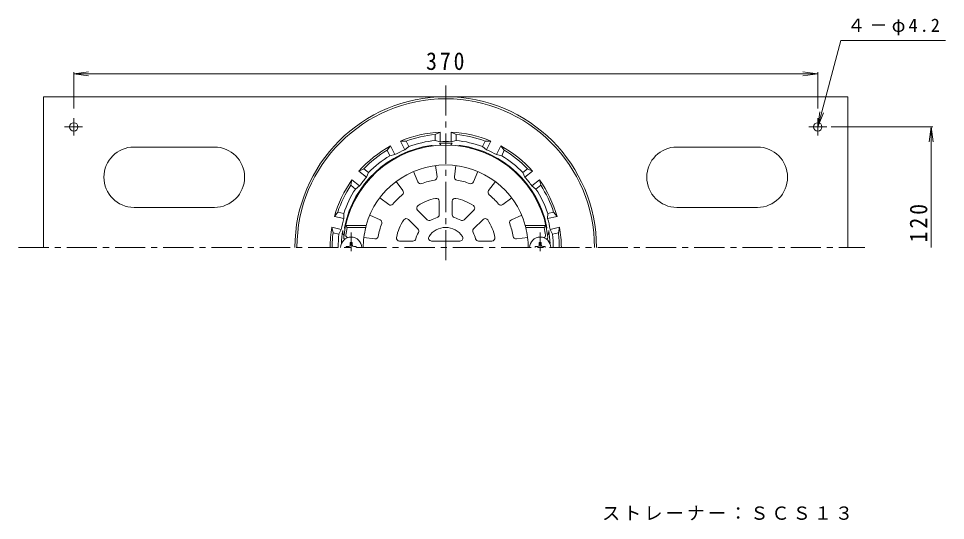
# Model space of a CAD drawing. Units: millimetres, scale not verified. Extents: x -257 to 223, y -346 to 402.
# Drawn here: x -256.5 to 204.4, y 152.5 to 402.1 of the extents above; entities that cross this region are included whole.
import ezdxf

# ---------------------------------------------------------------- set-up
doc = ezdxf.new("R2010")
doc.units = ezdxf.units.MM
doc.header["$LTSCALE"] = 3
doc.linetypes.add('CHAIN1', pattern=[8, 5, -1, 1, -1])
for name, color, linetype, lineweight in [('0-0_通り芯', 3, 'Continuous', 9), ('0-2_仕上', 6, 'Continuous', 9), ('0-4_その他', 7, 'Continuous', 9), ('0-5_寸法', 7, 'Continuous', 9), ('0-A', 2, 'Continuous', 9)]:
    doc.layers.add(name, color=color, linetype=linetype, lineweight=lineweight)
doc.styles.add('ＭＳ ゴシック', font='')
doc.styles.get('ＭＳ ゴシック').set_extended_font_data('MS Gothic')

msp = doc.modelspace()

# ---------------------------------------------------------------- linework, layer by layer
at = {"layer": '0-0_通り芯', "linetype": 'CHAIN1'}
for p, q in [((-44.092, 368.875), (-44.092, 281.202)), ((-256.523, 288.21), (164.297, 288.21))]:
    msp.add_line(p, q, dxfattribs=at)
at = {"layer": '0-0_通り芯'}
for p, q in [((-63.77, 341.172), (-66.534, 341.149)), ((-64.445, 336.81), (-66.534, 341.149)), ((-63.77, 341.172), (-62.463, 338.457)), ((-49.342, 344.465), (-46.842, 345.644)), ((-49.342, 344.465), (-49.342, 341.451)), ((-49.342, 341.451), (-46.842, 340.827)), ((-46.842, 340.827), (-46.842, 345.644)), ((-38.842, 344.465), (-41.342, 345.644)), ((-41.342, 340.827), (-41.342, 345.644)), ((-38.842, 341.451), (-41.342, 340.827)), ((-38.842, 344.465), (-38.842, 341.451)), ((-24.414, 341.172), (-25.722, 338.457)), ((-24.414, 341.172), (-21.65, 341.149)), ((-23.74, 336.81), (-21.65, 341.149)), ((-73.231, 336.616), (-71.49, 338.763)), ((-73.231, 336.616), (-71.923, 333.901)), ((-69.4, 334.423), (-71.49, 338.763)), ((-62.463, 338.457), (-64.444, 336.81)), ((-25.722, 338.457), (-23.74, 336.81)), ((-18.785, 334.423), (-16.695, 338.763)), ((-14.954, 336.616), (-16.695, 338.763)), ((-14.954, 336.616), (-16.261, 333.901)), ((-71.923, 333.901), (-69.4, 334.423)), ((-16.261, 333.901), (-18.785, 334.423)), ((-84.801, 327.389), (-87.282, 326.169)), ((-84.801, 327.389), (-82.445, 325.51)), ((-3.383, 327.389), (-5.739, 325.51)), ((-3.383, 327.389), (-0.903, 326.169)), ((-83.516, 323.166), (-87.282, 326.169)), ((-82.445, 325.51), (-83.516, 323.166)), ((-5.739, 325.51), (-4.668, 323.166)), ((-4.668, 323.166), (-0.903, 326.169)), ((-91.348, 319.18), (-90.711, 321.869)), ((-91.348, 319.18), (-88.991, 317.301)), ((-86.945, 318.866), (-90.711, 321.869)), ((-88.991, 317.301), (-86.945, 318.866)), ((-1.239, 318.866), (2.526, 321.869)), ((0.807, 317.301), (-1.239, 318.866)), ((3.163, 319.18), (0.807, 317.301)), ((3.163, 319.18), (2.526, 321.869)), ((-97.769, 305.846), (-99.475, 303.671)), ((-97.769, 305.846), (-94.831, 305.175)), ((-94.831, 305.175), (-94.779, 302.599)), ((6.646, 305.175), (6.594, 302.599)), ((9.585, 305.846), (6.646, 305.175)), ((9.585, 305.846), (11.29, 303.671)), ((-94.779, 302.599), (-99.475, 303.671)), ((6.594, 302.599), (11.29, 303.671)), ((-100.105, 295.609), (-100.699, 298.309)), ((-96.003, 297.237), (-100.699, 298.309)), ((-100.105, 295.609), (-97.167, 294.939)), ((-97.167, 294.939), (-96.003, 297.237)), ((7.818, 297.237), (12.514, 298.309)), ((8.983, 294.939), (7.818, 297.237)), ((11.921, 295.609), (8.983, 294.939)), ((11.921, 295.609), (12.514, 298.309))]:
    msp.add_line(p, q, dxfattribs=at)
for centre, radius, start, end in [((-44.092, 288.21), 75, 0, 180), ((-44.092, 288.21), 74, 0, 180), ((-44.092, 288.21), 57.5, 92.74126, 112.97302), ((-44.092, 288.21), 56.5, 95.33163, 110.38268), ((-44.092, 288.21), 53.5, 95.63153, 110.08275), ((-44.092, 288.21), 57.5, 67.02698, 87.25874), ((-44.092, 288.21), 56.5, 69.61734, 84.66838), ((-44.092, 288.21), 53.5, 69.91725, 84.36847), ((-44.092, 288.21), 51.315, 98.33057, 168.05475), ((-44.092, 288.21), 57.5, 118.45555, 138.68732), ((-44.092, 288.21), 56.5, 121.04591, 136.09695), ((-44.092, 288.21), 52.69, 112.72258, 118.70607), ((-51.092, 336.014), 3, 71.07861, 98.33067), ((-44.092, 258.296), 81.867, 87.78403, 92.21597), ((-50.506, 337.111), 4.416, 27.47607, 42.62891), ((-44.092, 288.21), 52.69, 87.00821, 92.99167), ((-37.678, 337.111), 4.416, 137.37109, 152.52393), ((-37.092, 336.014), 3, 81.66933, 108.92133), ((-44.092, 288.21), 51.315, 11.94525, 81.66943), ((-44.092, 288.21), 52.69, 61.29393, 67.27742), ((-44.092, 288.21), 57.5, 41.31268, 61.54445), ((-44.092, 288.21), 56.5, 43.90305, 58.95409), ((-44.092, 288.21), 53.5, 121.34583, 135.79704), ((-44.092, 288.21), 53.5, 44.20296, 58.65417), ((-44.092, 288.21), 52.69, 138.43687, 144.42036), ((-44.092, 288.21), 52.69, 35.57964, 41.56313), ((-44.092, 288.21), 57.5, 144.16983, 164.4016), ((-44.092, 288.21), 56.5, 146.76019, 161.81123), ((-44.092, 288.21), 57.5, 15.5984, 35.83017), ((-44.092, 288.21), 56.5, 18.18877, 33.23981), ((-44.092, 288.21), 53.5, 147.0601, 161.51132), ((-44.092, 288.21), 53.5, 18.48868, 32.9399), ((-44.092, 288.21), 52.69, 164.15117, 170.13466), ((-44.092, 288.21), 52.69, 9.86536, 15.84885), ((-44.092, 288.21), 57.5, 169.88412, 180), ((-44.092, 288.21), 56.5, 172.47449, 180), ((-44.092, 288.21), 51.904, 170.58484, 177.82471), ((-92.337, 296.21), 3, 170.58498, 217.49829), ((-91.36, 298.21), 3, 168.05467, 195.30696), ((3.176, 298.21), 3, 344.69295, 11.94533), ((4.153, 296.21), 3, 322.50171, 9.41502), ((-44.092, 288.21), 51.904, 2.17531, 9.41516), ((-44.092, 288.21), 56.5, 0, 7.52551), ((-44.092, 288.21), 57.5, 0, 10.11588), ((-44.092, 288.21), 53.5, 172.7744, 180), ((-44.092, 288.21), 53.5, 0, 7.2256)]:
    msp.add_arc(centre, radius, start, end, dxfattribs=at)
at = {"layer": '0-2_仕上'}
for p, q in [((-49.092, 328.975), (-48.41, 323.411)), ((-39.092, 328.975), (-39.775, 323.411)), ((-60.145, 326.014), (-57.954, 320.854)), ((-28.039, 326.014), (-30.23, 320.854)), ((-68.805, 321.014), (-65.432, 316.537)), ((-19.379, 321.014), (-22.752, 316.537)), ((-76.896, 312.923), (-72.419, 309.55)), ((-47.342, 311.225), (-47.342, 304.533)), ((-40.842, 311.225), (-40.842, 304.533)), ((-11.288, 312.923), (-15.765, 309.55)), ((-81.896, 304.262), (-76.737, 302.071)), ((-58.068, 306.782), (-53.336, 302.05)), ((-30.116, 306.782), (-34.848, 302.05)), ((-6.288, 304.262), (-11.448, 302.071)), ((-62.664, 302.186), (-57.932, 297.454)), ((-25.52, 302.186), (-30.252, 297.454)), ((-84.858, 293.21), (-79.294, 292.527)), ((-67.107, 291.46), (-60.415, 291.46)), ((-51.141, 291.46), (-37.043, 291.46)), ((-21.077, 291.46), (-27.769, 291.46)), ((-3.326, 293.21), (-8.89, 292.527))]:
    msp.add_line(p, q, dxfattribs=at)
at = {"layer": '0-2_仕上', "color": 4, "linetype": 'CHAIN1'}
for p, q in [((-91.092, 295.749), (-91.092, 286.374)), ((2.908, 295.749), (2.908, 286.374))]:
    msp.add_line(p, q, dxfattribs=at)
at = {"layer": '0-2_仕上', "color": 4}
for p, q in [((-91.589, 290.71), (-91.61, 289.459)), ((3.404, 290.71), (3.426, 289.459)), ((-93.592, 288.706), (-92.341, 288.728)), ((-93.592, 288.706), (-93.592, 288.21)), ((-92.341, 288.728), (-91.843, 288.96)), ((-91.61, 289.459), (-91.843, 288.96)), ((-90.574, 289.459), (-90.341, 288.96)), ((-89.843, 288.728), (-90.341, 288.96)), ((-88.592, 288.706), (-89.843, 288.728)), ((-88.592, 288.706), (-88.592, 288.21)), ((0.408, 288.706), (1.658, 288.728)), ((0.408, 288.706), (0.408, 288.21)), ((1.658, 288.728), (2.157, 288.96)), ((2.39, 289.459), (2.157, 288.96)), ((3.426, 289.459), (3.659, 288.96)), ((4.157, 288.728), (3.659, 288.96)), ((5.408, 288.706), (4.157, 288.728)), ((5.408, 288.706), (5.408, 288.21))]:
    msp.add_line(p, q, dxfattribs=at)
at = {"layer": '0-2_仕上'}
for points in [[(-83.663, 299.21), (-93.892, 299.21), (-93.082, 298.21)], [(-83.663, 299.21), (-83.854, 298.21), (-93.082, 298.21)], [(-4.521, 299.21), (-4.33, 298.21), (4.898, 298.21)], [(-4.521, 299.21), (5.707, 299.21), (4.898, 298.21)]]:
    msp.add_lwpolyline(points, dxfattribs=at)
at = {"layer": '0-2_仕上', "color": 4}
for points in [[(-91.589, 290.71), (-90.596, 290.71), (-90.574, 289.459)], [(3.404, 290.71), (2.411, 290.71), (2.39, 289.459)]]:
    msp.add_lwpolyline(points, dxfattribs=at)
at = {"layer": '0-2_仕上'}
for centre, radius, start, end in [((-44.092, 288.21), 51, 5.73915, 174.26085), ((-44.092, 288.21), 41.071, 15.53496, 164.46504), ((-49.899, 323.229), 1.5, 279.41409, 6.99272), ((-38.286, 323.229), 1.5, 173.0067, 260.58528), ((-56.573, 321.44), 1.5, 203.0067, 290.58528), ((-44.092, 288.21), 33.997, 99.41437, 110.58563), ((-44.092, 288.21), 33.997, 69.41437, 80.58563), ((-31.611, 321.44), 1.5, 249.41409, 336.99272), ((-44.092, 288.21), 33.997, 129.41437, 140.58563), ((-66.63, 315.634), 1.5, 309.41409, 36.99272), ((-21.554, 315.634), 1.5, 143.0067, 230.58528), ((-44.092, 288.21), 33.997, 39.41437, 50.58563), ((-71.516, 310.748), 1.5, 233.0067, 320.58528), ((-57.007, 307.842), 1.5, 123.33839, 225), ((-44.092, 288.21), 25, 101.66141, 123.33861), ((-48.842, 311.225), 1.5, 0, 101.66139), ((-39.342, 311.225), 1.5, 78.33839, 180), ((-44.092, 288.21), 25, 56.66141, 78.33861), ((-31.177, 307.842), 1.5, 315, 56.66139), ((-16.668, 310.748), 1.5, 219.41409, 306.99272), ((-48.842, 304.533), 1.5, 286.22493, 0), ((-39.342, 304.533), 1.5, 180, 253.77487), ((-44.092, 288.21), 33.997, 159.41437, 170.58563), ((-77.323, 300.691), 1.5, 339.41409, 66.99272), ((-44.092, 288.21), 25, 146.66141, 168.33861), ((-63.725, 301.125), 1.5, 45, 146.66139), ((-52.275, 303.11), 1.5, 225, 298.77487), ((-44.092, 288.21), 15.5, 106.22511, 118.77495), ((-44.092, 288.21), 15.5, 61.22511, 73.77495), ((-35.909, 303.11), 1.5, 241.22493, 315), ((-24.459, 301.125), 1.5, 33.33839, 135), ((-44.092, 288.21), 25, 11.66141, 33.33861), ((-10.861, 300.691), 1.5, 113.0067, 200.58528), ((-44.092, 288.21), 33.997, 9.41437, 20.58563), ((-44.092, 288.21), 50, 168.46304, 172.9666), ((-44.092, 288.21), 41, 165.883, 180), ((-44.092, 288.21), 15.5, 151.22511, 163.77495), ((-58.993, 296.393), 1.5, 331.22493, 45), ((-44.092, 288.21), 10, 33.97441, 146.02559), ((-29.191, 296.393), 1.5, 135, 208.77487), ((-44.092, 288.21), 15.5, 16.22511, 28.77495), ((-44.092, 288.21), 41, 0, 14.117), ((-44.092, 288.21), 50, 7.0334, 11.53696), ((-93.842, 293.21), 1, 174.26088, 240.50867), ((-92.723, 294.21), 1, 172.96663, 270), ((-79.111, 294.016), 1.5, 263.0067, 350.58528), ((-67.107, 292.96), 1.5, 168.33839, 270), ((-60.415, 292.96), 1.5, 270, 343.77487), ((-51.141, 292.96), 1.5, 146.02557, 270), ((-37.043, 292.96), 1.5, 270, 33.97443), ((-27.769, 292.96), 1.5, 196.22493, 270), ((-21.077, 292.96), 1.5, 270, 11.66139), ((-9.073, 294.016), 1.5, 189.41409, 276.99272), ((4.539, 294.21), 1, 270, 7.03337), ((5.657, 293.21), 1, 299.49022, 5.73912)]:
    msp.add_arc(centre, radius, start, end, dxfattribs=at)
at = {"layer": '0-2_仕上', "color": 4}
for centre in [(-91.092, 288.21), (2.908, 288.21)]:
    msp.add_arc(centre, 5.25, 0, 180, dxfattribs=at)
at = {"layer": '0-4_その他'}
for p, q in [((140.908, 348.21), (152.422, 391.181)), ((152.422, 391.181), (204.431, 391.181)), ((-229.092, 374.615), (-221.656, 375.594)), ((-229.092, 375.515), (-229.092, 357.307)), ((-229.092, 374.615), (140.908, 374.615)), ((-229.092, 374.615), (-221.656, 373.636)), ((140.908, 374.615), (133.472, 375.594)), ((140.908, 374.615), (133.472, 373.636)), ((140.908, 375.515), (140.908, 357.307)), ((140.908, 348.21), (141.887, 355.645)), ((140.908, 348.21), (143.778, 355.139)), ((198.23, 348.21), (147.57, 348.21)), ((197.33, 348.21), (198.309, 340.774))]:
    msp.add_line(p, q, dxfattribs=at)
msp.add_lwpolyline([(197.33, 288.21), (197.33, 348.21), (196.351, 340.774)], dxfattribs=at)
at = {"layer": '0-A'}
for p, q in [((-244.092, 288.21), (-244.092, 363.21)), ((-244.092, 363.21), (155.908, 363.21)), ((155.908, 288.21), (155.908, 363.21)), ((-229.092, 343.977), (-229.092, 352.538)), ((140.908, 343.977), (140.908, 352.538)), ((-224.669, 348.21), (-233.681, 348.21)), ((136.485, 348.21), (145.497, 348.21)), ((-159.092, 338.21), (-199.092, 338.21)), ((70.908, 338.21), (110.908, 338.21)), ((-159.092, 308.21), (-199.092, 308.21)), ((70.908, 308.21), (110.908, 308.21))]:
    msp.add_line(p, q, dxfattribs=at)
for centre in [(-229.092, 348.21), (140.908, 348.21)]:
    msp.add_circle(centre, 2.1, dxfattribs=at)
for centre, start, end in [((-199.092, 323.21), 90, 270), ((-159.092, 323.21), 270, 90), ((70.908, 323.21), 90, 270), ((110.908, 323.21), 270, 90)]:
    msp.add_arc(centre, 15, start, end, dxfattribs=at)

# ---------------------------------------------------------------- texts
at = {"layer": '0-4_その他', "insert": (155.571, 393.703), "char_height": 6.598, "attachment_point": 7, "style": 'ＭＳ ゴシック'}
msp.add_mtext('\\T1.23;４－φ4.2', dxfattribs=at)
at = {"layer": '0-4_その他', "color": 2, "insert": (-53.842, 376.415), "char_height": 8.798, "attachment_point": 7, "style": 'ＭＳ ゴシック'}
msp.add_mtext('\\T1.27;\\W0.9;370', dxfattribs=at)
at = {"layer": '0-4_その他', "color": 2, "insert": (195.53, 290.827), "char_height": 8.798, "attachment_point": 7, "rotation": 90, "style": 'ＭＳ ゴシック'}
msp.add_mtext('\\T1.27;\\W0.9;120', dxfattribs=at)
at = {"layer": '0-5_寸法', "insert": (33.67, 152.497), "char_height": 6.598, "attachment_point": 7, "style": 'ＭＳ ゴシック'}
msp.add_mtext('\\T1.17;ストレーナー：ＳＣＳ１３', dxfattribs=at)

doc.saveas('drawing.dxf')
